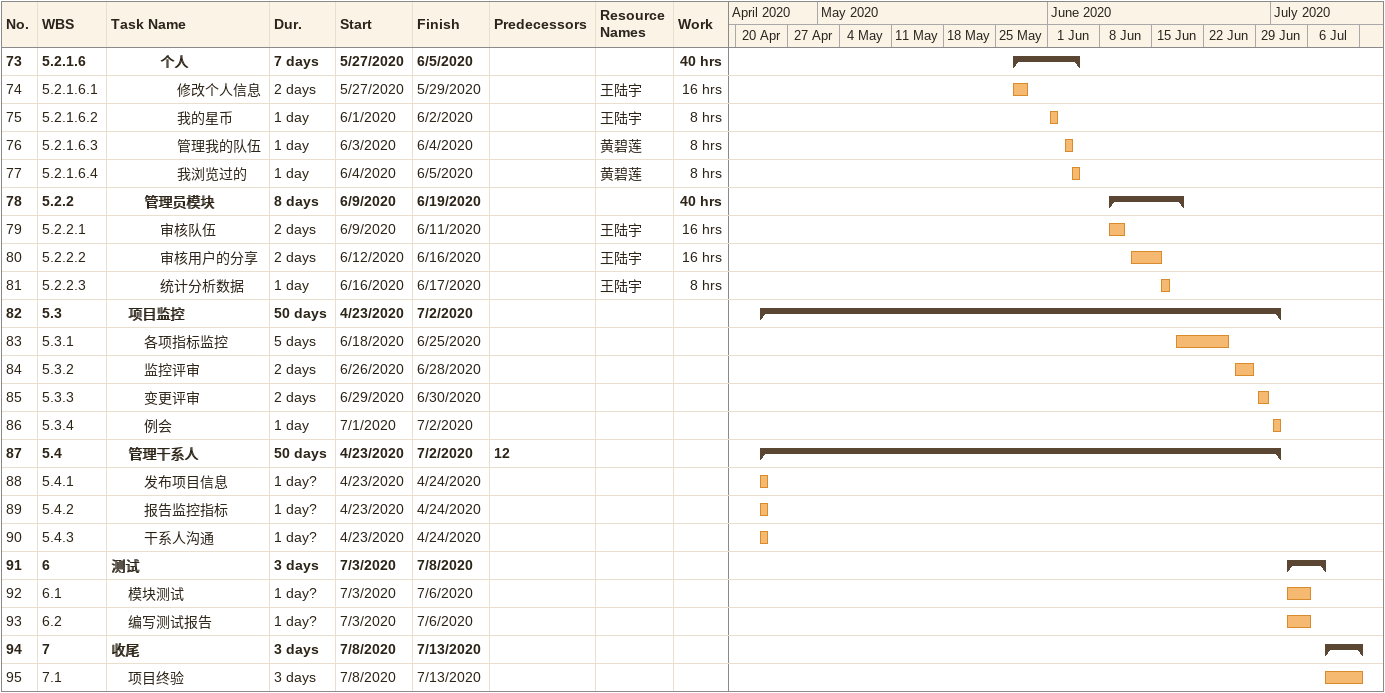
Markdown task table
| ID | WBS | Task | Duration | Start | Finish | Predecessors | Resources | Work (h) |
|---|---|---|---|---|---|---|---|---|
| 73 | 5.2.1.6 | **个人** | 7d | 2020-05-27 | 2020-06-05 |  |  | 40 |
| 74 | 5.2.1.6.1 | 修改个人信息 | 2d | 2020-05-27 | 2020-05-29 |  | 王陆宇 | 16 |
| 75 | 5.2.1.6.2 | 我的星币 | 1d | 2020-06-01 | 2020-06-02 |  | 王陆宇 | 8 |
| 76 | 5.2.1.6.3 | 管理我的队伍 | 1d | 2020-06-03 | 2020-06-04 |  | 黄碧莲 | 8 |
| 77 | 5.2.1.6.4 | 我浏览过的 | 1d | 2020-06-04 | 2020-06-05 |  | 黄碧莲 | 8 |
| 78 | 5.2.2 | **管理员模块** | 8d | 2020-06-09 | 2020-06-19 |  |  | 40 |
| 79 | 5.2.2.1 | 审核队伍 | 2d | 2020-06-09 | 2020-06-11 |  | 王陆宇 | 16 |
| 80 | 5.2.2.2 | 审核用户的分享 | 2d | 2020-06-12 | 2020-06-16 |  | 王陆宇 | 16 |
| 81 | 5.2.2.3 | 统计分析数据 | 1d | 2020-06-16 | 2020-06-17 |  | 王陆宇 | 8 |
| 82 | 5.3 | **项目监控** | 50d | 2020-04-23 | 2020-07-02 |  |  |  |
| 83 | 5.3.1 | 各项指标监控 | 5d | 2020-06-18 | 2020-06-25 |  |  |  |
| 84 | 5.3.2 | 监控评审 | 2d | 2020-06-26 | 2020-06-28 |  |  |  |
| 85 | 5.3.3 | 变更评审 | 2d | 2020-06-29 | 2020-06-30 |  |  |  |
| 86 | 5.3.4 | 例会 | 1d | 2020-07-01 | 2020-07-02 |  |  |  |
| 87 | 5.4 | **管理干系人** | 50d | 2020-04-23 | 2020-07-02 | 12 |  |  |
| 88 | 5.4.1 | 发布项目信息 | 1d? | 2020-04-23 | 2020-04-24 |  |  |  |
| 89 | 5.4.2 | 报告监控指标 | 1d? | 2020-04-23 | 2020-04-24 |  |  |  |
| 90 | 5.4.3 | 干系人沟通 | 1d? | 2020-04-23 | 2020-04-24 |  |  |  |
| 91 | 6 | **测试** | 3d | 2020-07-03 | 2020-07-08 |  |  |  |
| 92 | 6.1 | 模块测试 | 1d? | 2020-07-03 | 2020-07-06 |  |  |  |
| 93 | 6.2 | 编写测试报告 | 1d? | 2020-07-03 | 2020-07-06 |  |  |  |
| 94 | 7 | **收尾** | 3d | 2020-07-08 | 2020-07-13 |  |  |  |
| 95 | 7.1 | 项目终验 | 3d | 2020-07-08 | 2020-07-13 |  |  |  |
